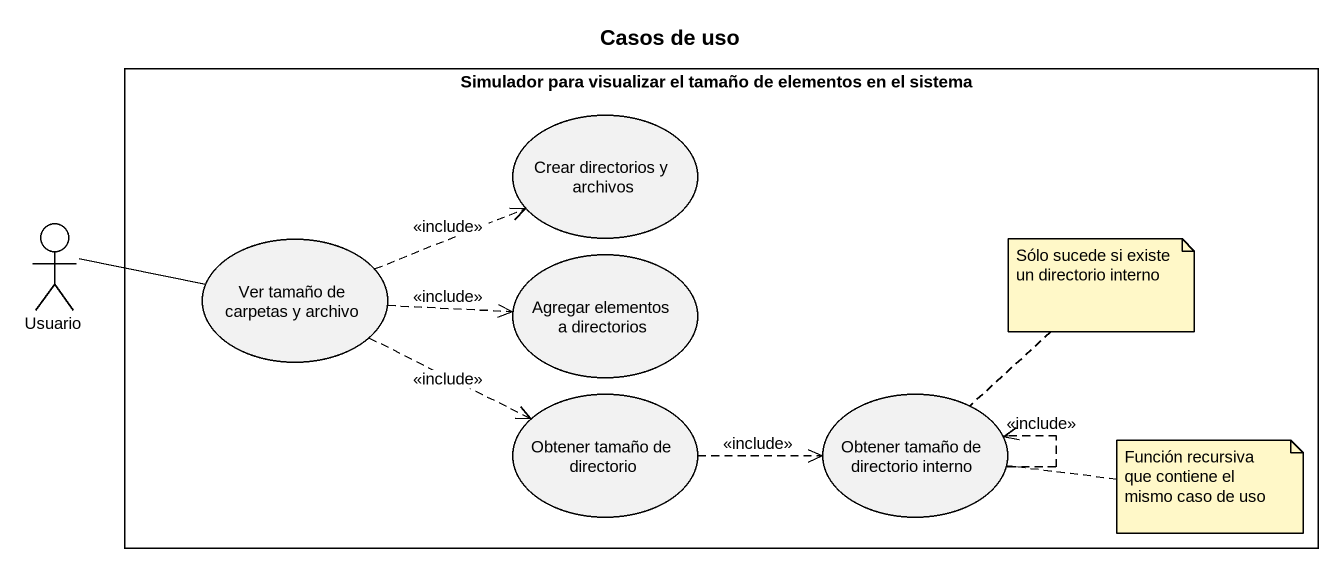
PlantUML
@startuml
title Casos de uso
rectangle "Simulador para visualizar el tamaño de elementos en el sistema" as Simulador_para_visualizar {
  usecase "Crear directorios y archivos" as Crear_directorios_y_archivos
  usecase "Ver tamaño de carpetas y archivo" as Ver_tamaño_de_carpetas_y
  usecase "Agregar elementos a directorios" as Agregar_elementos_a
  usecase "Obtener tamaño de directorio" as Obtener_tamaño_de_directorio
  usecase "Obtener tamaño de directorio interno" as Obtener_tamaño_de
}
actor Usuario
Usuario -right- Ver_tamaño_de_carpetas_y
Ver_tamaño_de_carpetas_y .right.> Crear_directorios_y_archivos : <<include>>
Ver_tamaño_de_carpetas_y .right.> Agregar_elementos_a : <<include>>
Ver_tamaño_de_carpetas_y .right.> Obtener_tamaño_de_directorio : <<include>>
Obtener_tamaño_de_directorio .right.> Obtener_tamaño_de : <<include>>
Obtener_tamaño_de ..> Obtener_tamaño_de : <<include>>
note top of Obtener_tamaño_de : Sólo sucede si existe un directorio interno
note right of Obtener_tamaño_de : Función recursiva que contiene el mismo caso de uso
@enduml
